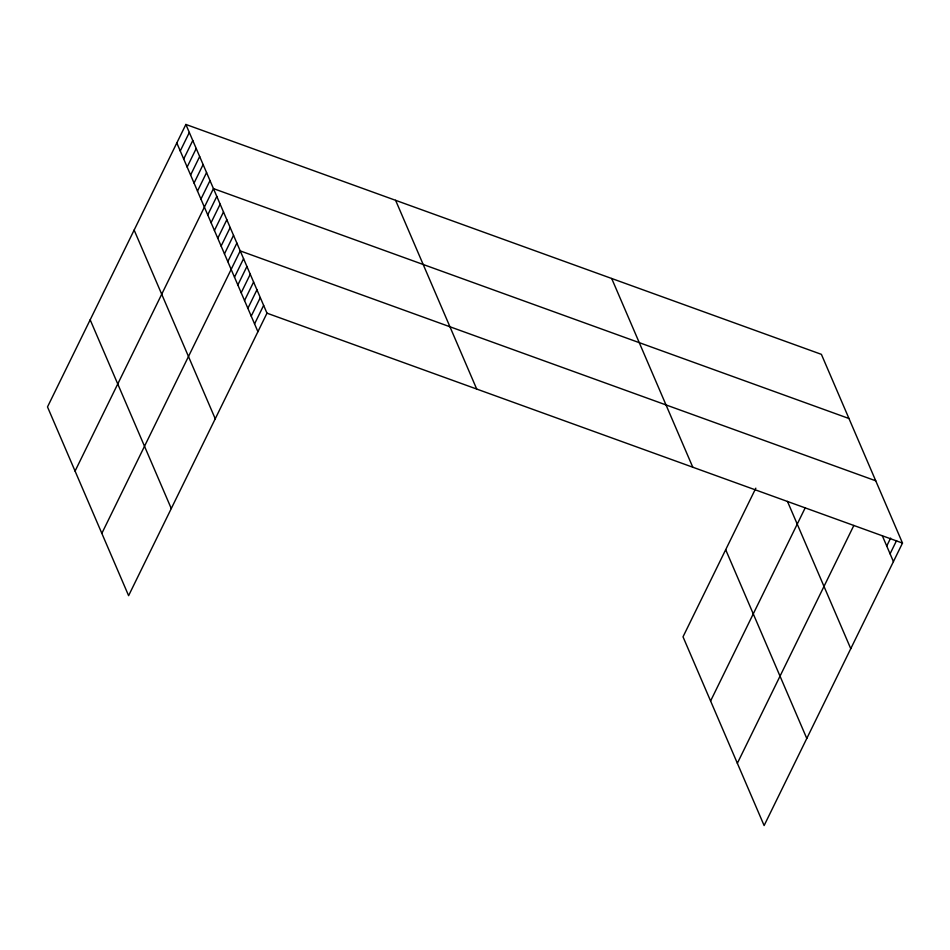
<?xml version="1.0" encoding="UTF-8"?>
<svg xmlns="http://www.w3.org/2000/svg" width="950" height="950" viewBox="0 0 950 950"><rect width="100%" height="100%" fill="white"/><g stroke="black" fill="none" stroke-linecap="round" stroke-linejoin="round"><path stroke-width="1.43" d="M185.879 124.45L47.5 406.921L128.606 595.65L266.986 313.179L185.879 124.45L821.394 354.35L902.5 543.079L764.121 825.55L683.014 636.821L755.832 488.169M180.263 150.979L189.335 132.466M183.706 159.006L192.779 140.493M187.15 167.022L196.223 148.509M190.606 175.049L199.666 156.536M194.049 183.065L203.122 164.552M197.493 191.092L206.566 172.567M200.937 199.108L210.009 180.595M75.074 471.093L213.453 188.611L848.967 418.511M207.729 214.914L216.802 196.401M211.078 222.704L220.151 204.191M214.427 230.482L223.499 211.969M217.776 238.272L226.836 219.759M221.112 246.062L230.185 227.537M224.461 253.84L233.534 235.327M227.81 261.63L236.882 243.117M101.84 533.378L240.219 250.895L875.734 480.795M234.496 277.198L243.568 258.685M237.844 284.976L246.917 266.463M241.193 292.766L250.254 274.253M244.53 300.556L253.602 282.043M247.879 308.334L256.951 289.821M251.227 316.124L260.3 297.611M254.564 323.902L263.637 305.389M710.588 700.993L805.149 507.953M737.354 763.278L853.86 525.445M886.742 546.024L890.625 538.08M890.079 553.803L896.562 540.586M266.986 313.179L902.5 543.079M882.277 535.646L893.428 561.592M787.467 501.41L850.761 648.696M611.681 278.481L692.776 467.21M725.693 549.717L806.788 738.447M395.604 200.308L476.71 389.049M176.819 142.963L257.913 331.692M134.14 230.066L215.246 418.796M90.179 319.817L171.273 508.547"/></g></svg>
